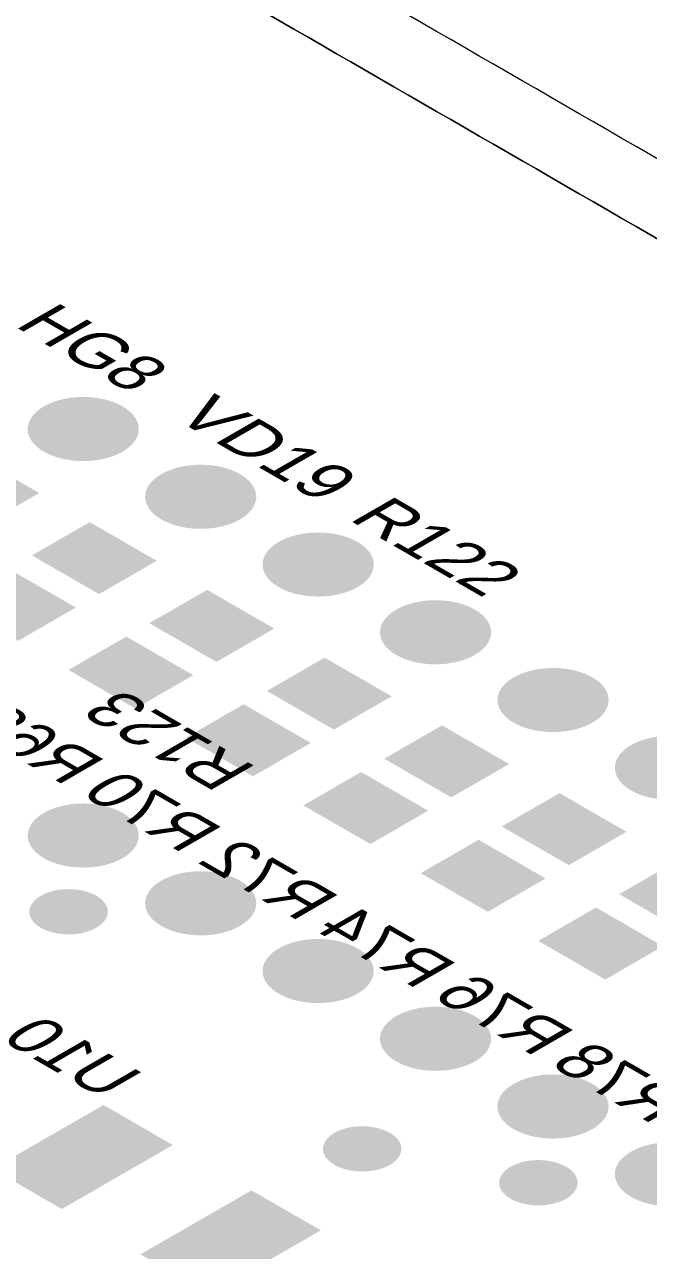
# Model space of a CAD drawing. Header units: millimetres. Extents: x -6 to 177, y -65 to 42.
# Drawn here: x 121.95 to 131.49, y -12.69 to 6.08 of the extents above; entities that cross this region are included whole.
import ezdxf

# ---------------------------------------------------------------- set-up
doc = ezdxf.new("R2010")
doc.units = ezdxf.units.MM
for name, color, linetype, true_color in [('Bottom Layer- Bottom', 7, 'Continuous', 0xffffff), ('Bottom Overlay- Bot Silk', 7, 'Continuous', 0xffffff), ('Bottom Paste- Bot Paste', 7, 'Continuous', 0xffffff), ('Bottom Solder- Bot Mask', 7, 'Continuous', 0xffffff), ('Multi-Layer', 7, 'Continuous', 0xffffff), ('Pad Holes', 7, 'Continuous', 0xffffff), ('Top Layer- Top', 7, 'Continuous', 0xffffff), ('Top Overlay- Top Silk', 7, 'Continuous', 0xffffff), ('Top Paste- Top Paste', 7, 'Continuous', 0xffffff), ('Top Solder- Top Mask', 7, 'Continuous', 0xffffff), ('Via Holes', 7, 'Continuous', 0xffffff)]:
    doc.layers.add(name, color=color, linetype=linetype, true_color=true_color)
doc.styles.add('Arial', font='')
doc.styles.get('Arial').set_extended_font_data('Arial')

# ---------------------------------------------------------------- blocks, each defined once
blk = doc.blocks.new('RES_0805_2012_B_124')
at = {"layer": 'Bottom Layer- Bottom', "linetype": 'Continuous', "lineweight": 18}
for points in [[(124.886, -3.64), (123.931, -3.088), (124.744, -2.619), (125.699, -3.17)], [(123.648, -4.354), (122.694, -3.803), (123.507, -3.333), (124.461, -3.884)]]:
    blk.add_hatch(color=7, dxfattribs=at).paths.add_polyline_path(points, flags=0)
at = {"layer": 'Bottom Paste- Bot Paste', "linetype": 'Continuous', "lineweight": 18}
for points in [[(124.886, -3.64), (123.931, -3.088), (124.744, -2.619), (125.699, -3.17)], [(123.648, -4.354), (122.694, -3.803), (123.507, -3.333), (124.461, -3.884)]]:
    blk.add_hatch(color=7, dxfattribs=at).paths.add_polyline_path(points, flags=0)
at = {"layer": 'Bottom Solder- Bot Mask', "linetype": 'Continuous', "lineweight": 18}
for points in [[(124.886, -3.68), (123.86, -3.088), (124.744, -2.578), (125.77, -3.17)], [(123.648, -4.395), (122.623, -3.803), (123.507, -3.293), (124.532, -3.884)]]:
    blk.add_hatch(color=7, dxfattribs=at).paths.add_polyline_path(points, flags=0)
blk = doc.blocks.new('RES_0805_2012_B_123')
at = {"layer": 'Bottom Layer- Bottom', "linetype": 'Continuous', "lineweight": 18}
for points in [[(123.09, -2.603), (122.135, -2.051), (122.948, -1.582), (123.903, -2.133)], [(121.852, -3.317), (120.898, -2.766), (121.711, -2.296), (122.665, -2.848)]]:
    blk.add_hatch(color=7, dxfattribs=at).paths.add_polyline_path(points, flags=0)
at = {"layer": 'Bottom Paste- Bot Paste', "linetype": 'Continuous', "lineweight": 18}
for points in [[(123.09, -2.603), (122.135, -2.051), (122.948, -1.582), (123.903, -2.133)], [(121.852, -3.317), (120.898, -2.766), (121.711, -2.296), (122.665, -2.848)]]:
    blk.add_hatch(color=7, dxfattribs=at).paths.add_polyline_path(points, flags=0)
at = {"layer": 'Bottom Solder- Bot Mask', "linetype": 'Continuous', "lineweight": 18}
for points in [[(123.09, -2.643), (122.064, -2.051), (122.948, -1.541), (123.973, -2.133)], [(121.852, -3.358), (120.827, -2.766), (121.711, -2.256), (122.736, -2.848)]]:
    blk.add_hatch(color=7, dxfattribs=at).paths.add_polyline_path(points, flags=0)
blk = doc.blocks.new('RES_0805_2012_B_273')
at = {"layer": 'Bottom Layer- Bottom', "linetype": 'Continuous', "lineweight": 18}
for points in [[(121.294, -1.566), (120.339, -1.014), (121.152, -0.545), (122.107, -1.096)], [(120.056, -2.28), (119.102, -1.729), (119.915, -1.259), (120.869, -1.811)]]:
    blk.add_hatch(color=7, dxfattribs=at).paths.add_polyline_path(points, flags=0)
at = {"layer": 'Bottom Paste- Bot Paste', "linetype": 'Continuous', "lineweight": 18}
for points in [[(121.294, -1.566), (120.339, -1.014), (121.152, -0.545), (122.107, -1.096)], [(120.056, -2.28), (119.102, -1.729), (119.915, -1.259), (120.869, -1.811)]]:
    blk.add_hatch(color=7, dxfattribs=at).paths.add_polyline_path(points, flags=0)
at = {"layer": 'Bottom Solder- Bot Mask', "linetype": 'Continuous', "lineweight": 18}
for points in [[(121.294, -1.606), (120.268, -1.014), (121.152, -0.504), (122.177, -1.096)], [(120.056, -2.321), (119.031, -1.729), (119.915, -1.219), (120.94, -1.811)]]:
    blk.add_hatch(color=7, dxfattribs=at).paths.add_polyline_path(points, flags=0)
blk = doc.blocks.new('RES_0805_2012_B_267')
at = {"layer": 'Bottom Layer- Bottom', "linetype": 'Continuous', "lineweight": 18}
for points in [[(126.682, -4.676), (125.727, -4.125), (126.54, -3.656), (127.495, -4.207)], [(125.444, -5.391), (124.49, -4.84), (125.303, -4.37), (126.257, -4.921)]]:
    blk.add_hatch(color=7, dxfattribs=at).paths.add_polyline_path(points, flags=0)
at = {"layer": 'Bottom Paste- Bot Paste', "linetype": 'Continuous', "lineweight": 18}
for points in [[(126.682, -4.676), (125.727, -4.125), (126.54, -3.656), (127.495, -4.207)], [(125.444, -5.391), (124.49, -4.84), (125.303, -4.37), (126.257, -4.921)]]:
    blk.add_hatch(color=7, dxfattribs=at).paths.add_polyline_path(points, flags=0)
at = {"layer": 'Bottom Solder- Bot Mask', "linetype": 'Continuous', "lineweight": 18}
for points in [[(126.682, -4.717), (125.656, -4.125), (126.54, -3.615), (127.566, -4.207)], [(125.444, -5.432), (124.419, -4.84), (125.303, -4.329), (126.328, -4.921)]]:
    blk.add_hatch(color=7, dxfattribs=at).paths.add_polyline_path(points, flags=0)
blk = doc.blocks.new('RES_0805_2012_B_264')
at = {"layer": 'Bottom Layer- Bottom', "linetype": 'Continuous', "lineweight": 18}
for points in [[(132.07, -7.787), (131.115, -7.236), (131.928, -6.767), (132.883, -7.318)], [(130.832, -8.502), (129.878, -7.951), (130.691, -7.481), (131.646, -8.032)]]:
    blk.add_hatch(color=7, dxfattribs=at).paths.add_polyline_path(points, flags=0)
at = {"layer": 'Bottom Paste- Bot Paste', "linetype": 'Continuous', "lineweight": 18}
for points in [[(132.07, -7.787), (131.115, -7.236), (131.928, -6.767), (132.883, -7.318)], [(130.832, -8.502), (129.878, -7.951), (130.691, -7.481), (131.646, -8.032)]]:
    blk.add_hatch(color=7, dxfattribs=at).paths.add_polyline_path(points, flags=0)
at = {"layer": 'Bottom Solder- Bot Mask', "linetype": 'Continuous', "lineweight": 18}
for points in [[(132.07, -7.828), (131.045, -7.236), (131.928, -6.726), (132.954, -7.318)], [(130.832, -8.543), (129.807, -7.951), (130.691, -7.44), (131.716, -8.032)]]:
    blk.add_hatch(color=7, dxfattribs=at).paths.add_polyline_path(points, flags=0)
blk = doc.blocks.new('LED3528_223')
at = {"layer": 'Top Layer- Top', "linetype": 'Continuous', "lineweight": 18}
for points in [[(124.149, -11.075), (122.522, -12.014), (121.532, -11.442), (123.159, -10.503)], [(123.795, -12.749), (125.421, -11.81), (126.411, -12.381), (124.785, -13.32)]]:
    blk.add_hatch(color=7, dxfattribs=at).paths.add_polyline_path(points, flags=0)
at = {"layer": 'Top Paste- Top Paste', "linetype": 'Continuous', "lineweight": 18}
for points in [[(124.149, -11.075), (122.522, -12.014), (121.532, -11.442), (123.159, -10.503)], [(123.795, -12.749), (125.421, -11.81), (126.411, -12.381), (124.785, -13.32)]]:
    blk.add_hatch(color=7, dxfattribs=at).paths.add_polyline_path(points, flags=0)
at = {"layer": 'Top Solder- Top Mask', "linetype": 'Continuous', "lineweight": 18}
for points in [[(124.219, -11.075), (122.522, -12.055), (121.461, -11.442), (123.159, -10.462)], [(123.724, -12.749), (125.421, -11.769), (126.482, -12.381), (124.785, -13.361)]]:
    blk.add_hatch(color=7, dxfattribs=at).paths.add_polyline_path(points, flags=0)
blk = doc.blocks.new('RES_0805_2012_B_101')
at = {"layer": 'Bottom Layer- Bottom', "linetype": 'Continuous', "lineweight": 18}
for points in [[(130.274, -6.75), (129.319, -6.199), (130.132, -5.73), (131.087, -6.281)], [(129.036, -7.465), (128.082, -6.914), (128.895, -6.444), (129.85, -6.995)]]:
    blk.add_hatch(color=7, dxfattribs=at).paths.add_polyline_path(points, flags=0)
at = {"layer": 'Bottom Paste- Bot Paste', "linetype": 'Continuous', "lineweight": 18}
for points in [[(130.274, -6.75), (129.319, -6.199), (130.132, -5.73), (131.087, -6.281)], [(129.036, -7.465), (128.082, -6.914), (128.895, -6.444), (129.85, -6.995)]]:
    blk.add_hatch(color=7, dxfattribs=at).paths.add_polyline_path(points, flags=0)
at = {"layer": 'Bottom Solder- Bot Mask', "linetype": 'Continuous', "lineweight": 18}
for points in [[(130.274, -6.791), (129.249, -6.199), (130.132, -5.689), (131.158, -6.281)], [(129.036, -7.506), (128.011, -6.914), (128.895, -6.403), (129.92, -6.995)]]:
    blk.add_hatch(color=7, dxfattribs=at).paths.add_polyline_path(points, flags=0)
blk = doc.blocks.new('RES_0805_2012_B_97')
at = {"layer": 'Bottom Layer- Bottom', "linetype": 'Continuous', "lineweight": 18}
for points in [[(128.478, -5.713), (127.523, -5.162), (128.336, -4.693), (129.291, -5.244)], [(127.24, -6.428), (126.286, -5.877), (127.099, -5.407), (128.054, -5.958)]]:
    blk.add_hatch(color=7, dxfattribs=at).paths.add_polyline_path(points, flags=0)
at = {"layer": 'Bottom Paste- Bot Paste', "linetype": 'Continuous', "lineweight": 18}
for points in [[(128.478, -5.713), (127.523, -5.162), (128.336, -4.693), (129.291, -5.244)], [(127.24, -6.428), (126.286, -5.877), (127.099, -5.407), (128.054, -5.958)]]:
    blk.add_hatch(color=7, dxfattribs=at).paths.add_polyline_path(points, flags=0)
at = {"layer": 'Bottom Solder- Bot Mask', "linetype": 'Continuous', "lineweight": 18}
for points in [[(128.478, -5.754), (127.452, -5.162), (128.336, -4.652), (129.362, -5.244)], [(127.24, -6.469), (126.215, -5.877), (127.099, -5.366), (128.124, -5.958)]]:
    blk.add_hatch(color=7, dxfattribs=at).paths.add_polyline_path(points, flags=0)
blk = doc.blocks.new('DC_10_17')
at = {"layer": 'Bottom Layer- Bottom', "linetype": 'Continuous', "lineweight": 18}
h = blk.add_hatch(color=7, dxfattribs=at)
edge = h.paths.add_edge_path(flags=0)
edge.add_ellipse((122.849, -0.116), major_axis=(-0.8, 0), ratio=0.57735, start_angle=0, end_angle=360)
h = blk.add_hatch(color=7, dxfattribs=at)
edge = h.paths.add_edge_path(flags=0)
edge.add_ellipse((124.645, -1.153), major_axis=(-0.8, 0), ratio=0.57735, start_angle=0, end_angle=360)
h = blk.add_hatch(color=7, dxfattribs=at)
edge = h.paths.add_edge_path(flags=0)
edge.add_ellipse((126.441, -2.19), major_axis=(-0.8, 0), ratio=0.57735, start_angle=0, end_angle=360)
h = blk.add_hatch(color=7, dxfattribs=at)
edge = h.paths.add_edge_path(flags=0)
edge.add_ellipse((128.237, -3.227), major_axis=(-0.8, 0), ratio=0.57735, start_angle=0, end_angle=360)
h = blk.add_hatch(color=7, dxfattribs=at)
edge = h.paths.add_edge_path(flags=0)
edge.add_ellipse((130.033, -4.264), major_axis=(-0.8, 0), ratio=0.57735, start_angle=0, end_angle=360)
h = blk.add_hatch(color=7, dxfattribs=at)
edge = h.paths.add_edge_path(flags=0)
edge.add_ellipse((131.829, -5.301), major_axis=(-0.8, 0), ratio=0.57735, start_angle=0, end_angle=360)
h = blk.add_hatch(color=7, dxfattribs=at)
edge = h.paths.add_edge_path(flags=0)
edge.add_ellipse((122.849, -6.338), major_axis=(-0.8, 0), ratio=0.57735, start_angle=0, end_angle=360)
h = blk.add_hatch(color=7, dxfattribs=at)
edge = h.paths.add_edge_path(flags=0)
edge.add_ellipse((124.645, -7.375), major_axis=(-0.8, 0), ratio=0.57735, start_angle=0, end_angle=360)
h = blk.add_hatch(color=7, dxfattribs=at)
edge = h.paths.add_edge_path(flags=0)
edge.add_ellipse((126.441, -8.412), major_axis=(-0.8, 0), ratio=0.57735, start_angle=0, end_angle=360)
h = blk.add_hatch(color=7, dxfattribs=at)
edge = h.paths.add_edge_path(flags=0)
edge.add_ellipse((128.237, -9.449), major_axis=(-0.8, 0), ratio=0.57735, start_angle=0, end_angle=360)
h = blk.add_hatch(color=7, dxfattribs=at)
edge = h.paths.add_edge_path(flags=0)
edge.add_ellipse((130.033, -10.486), major_axis=(-0.8, 0), ratio=0.57735, start_angle=0, end_angle=360)
h = blk.add_hatch(color=7, dxfattribs=at)
edge = h.paths.add_edge_path(flags=0)
edge.add_ellipse((131.829, -11.523), major_axis=(-0.8, 0), ratio=0.57735, start_angle=0, end_angle=360)
at = {"layer": 'Bottom Solder- Bot Mask', "linetype": 'Continuous', "lineweight": 18}
h = blk.add_hatch(color=7, dxfattribs=at)
edge = h.paths.add_edge_path(flags=0)
edge.add_ellipse((122.849, -0.116), major_axis=(-0.85, 0), ratio=0.57735, start_angle=0, end_angle=360)
h = blk.add_hatch(color=7, dxfattribs=at)
edge = h.paths.add_edge_path(flags=0)
edge.add_ellipse((124.645, -1.153), major_axis=(-0.85, 0), ratio=0.57735, start_angle=0, end_angle=360)
h = blk.add_hatch(color=7, dxfattribs=at)
edge = h.paths.add_edge_path(flags=0)
edge.add_ellipse((126.441, -2.19), major_axis=(-0.85, 0), ratio=0.57735, start_angle=0, end_angle=360)
h = blk.add_hatch(color=7, dxfattribs=at)
edge = h.paths.add_edge_path(flags=0)
edge.add_ellipse((128.237, -3.227), major_axis=(-0.85, 0), ratio=0.57735, start_angle=0, end_angle=360)
h = blk.add_hatch(color=7, dxfattribs=at)
edge = h.paths.add_edge_path(flags=0)
edge.add_ellipse((130.033, -4.264), major_axis=(-0.85, 0), ratio=0.57735, start_angle=0, end_angle=360)
h = blk.add_hatch(color=7, dxfattribs=at)
edge = h.paths.add_edge_path(flags=0)
edge.add_ellipse((131.829, -5.301), major_axis=(-0.85, 0), ratio=0.57735, start_angle=0, end_angle=360)
h = blk.add_hatch(color=7, dxfattribs=at)
edge = h.paths.add_edge_path(flags=0)
edge.add_ellipse((122.849, -6.338), major_axis=(-0.85, 0), ratio=0.57735, start_angle=0, end_angle=360)
h = blk.add_hatch(color=7, dxfattribs=at)
edge = h.paths.add_edge_path(flags=0)
edge.add_ellipse((124.645, -7.375), major_axis=(-0.85, 0), ratio=0.57735, start_angle=0, end_angle=360)
h = blk.add_hatch(color=7, dxfattribs=at)
edge = h.paths.add_edge_path(flags=0)
edge.add_ellipse((126.441, -8.412), major_axis=(-0.85, 0), ratio=0.57735, start_angle=0, end_angle=360)
h = blk.add_hatch(color=7, dxfattribs=at)
edge = h.paths.add_edge_path(flags=0)
edge.add_ellipse((128.237, -9.449), major_axis=(-0.85, 0), ratio=0.57735, start_angle=0, end_angle=360)
h = blk.add_hatch(color=7, dxfattribs=at)
edge = h.paths.add_edge_path(flags=0)
edge.add_ellipse((130.033, -10.486), major_axis=(-0.85, 0), ratio=0.57735, start_angle=0, end_angle=360)
h = blk.add_hatch(color=7, dxfattribs=at)
edge = h.paths.add_edge_path(flags=0)
edge.add_ellipse((131.829, -11.523), major_axis=(-0.85, 0), ratio=0.57735, start_angle=0, end_angle=360)
at = {"layer": 'Multi-Layer', "linetype": 'Continuous', "lineweight": 18}
h = blk.add_hatch(color=9, dxfattribs=at)
edge = h.paths.add_edge_path(flags=0)
edge.add_ellipse((122.849, -0.116), major_axis=(-0.8, 0), ratio=0.57735, start_angle=0, end_angle=360)
h = blk.add_hatch(color=9, dxfattribs=at)
edge = h.paths.add_edge_path(flags=0)
edge.add_ellipse((124.645, -1.153), major_axis=(-0.8, 0), ratio=0.57735, start_angle=0, end_angle=360)
h = blk.add_hatch(color=9, dxfattribs=at)
edge = h.paths.add_edge_path(flags=0)
edge.add_ellipse((126.441, -2.19), major_axis=(-0.8, 0), ratio=0.57735, start_angle=0, end_angle=360)
h = blk.add_hatch(color=9, dxfattribs=at)
edge = h.paths.add_edge_path(flags=0)
edge.add_ellipse((128.237, -3.227), major_axis=(-0.8, 0), ratio=0.57735, start_angle=0, end_angle=360)
h = blk.add_hatch(color=9, dxfattribs=at)
edge = h.paths.add_edge_path(flags=0)
edge.add_ellipse((130.033, -4.264), major_axis=(-0.8, 0), ratio=0.57735, start_angle=0, end_angle=360)
h = blk.add_hatch(color=9, dxfattribs=at)
edge = h.paths.add_edge_path(flags=0)
edge.add_ellipse((131.829, -5.301), major_axis=(-0.8, 0), ratio=0.57735, start_angle=0, end_angle=360)
h = blk.add_hatch(color=9, dxfattribs=at)
edge = h.paths.add_edge_path(flags=0)
edge.add_ellipse((122.849, -6.338), major_axis=(-0.8, 0), ratio=0.57735, start_angle=0, end_angle=360)
h = blk.add_hatch(color=9, dxfattribs=at)
edge = h.paths.add_edge_path(flags=0)
edge.add_ellipse((124.645, -7.375), major_axis=(-0.8, 0), ratio=0.57735, start_angle=0, end_angle=360)
h = blk.add_hatch(color=9, dxfattribs=at)
edge = h.paths.add_edge_path(flags=0)
edge.add_ellipse((126.441, -8.412), major_axis=(-0.8, 0), ratio=0.57735, start_angle=0, end_angle=360)
h = blk.add_hatch(color=9, dxfattribs=at)
edge = h.paths.add_edge_path(flags=0)
edge.add_ellipse((128.237, -9.449), major_axis=(-0.8, 0), ratio=0.57735, start_angle=0, end_angle=360)
h = blk.add_hatch(color=9, dxfattribs=at)
edge = h.paths.add_edge_path(flags=0)
edge.add_ellipse((130.033, -10.486), major_axis=(-0.8, 0), ratio=0.57735, start_angle=0, end_angle=360)
h = blk.add_hatch(color=9, dxfattribs=at)
edge = h.paths.add_edge_path(flags=0)
edge.add_ellipse((131.829, -11.523), major_axis=(-0.8, 0), ratio=0.57735, start_angle=0, end_angle=360)
at = {"layer": 'Pad Holes', "linetype": 'Continuous', "lineweight": 18}
h = blk.add_hatch(color=7, dxfattribs=at)
edge = h.paths.add_edge_path(flags=0)
edge.add_ellipse((122.849, -0.116), major_axis=(-0.4, 0), ratio=0.57735, start_angle=0, end_angle=360)
h = blk.add_hatch(color=7, dxfattribs=at)
edge = h.paths.add_edge_path(flags=0)
edge.add_ellipse((124.645, -1.153), major_axis=(-0.4, 0), ratio=0.57735, start_angle=0, end_angle=360)
h = blk.add_hatch(color=7, dxfattribs=at)
edge = h.paths.add_edge_path(flags=0)
edge.add_ellipse((126.441, -2.19), major_axis=(-0.4, 0), ratio=0.57735, start_angle=0, end_angle=360)
h = blk.add_hatch(color=7, dxfattribs=at)
edge = h.paths.add_edge_path(flags=0)
edge.add_ellipse((128.237, -3.227), major_axis=(-0.4, 0), ratio=0.57735, start_angle=0, end_angle=360)
h = blk.add_hatch(color=7, dxfattribs=at)
edge = h.paths.add_edge_path(flags=0)
edge.add_ellipse((130.033, -4.264), major_axis=(-0.4, 0), ratio=0.57735, start_angle=0, end_angle=360)
h = blk.add_hatch(color=7, dxfattribs=at)
edge = h.paths.add_edge_path(flags=0)
edge.add_ellipse((131.829, -5.301), major_axis=(-0.4, 0), ratio=0.57735, start_angle=0, end_angle=360)
h = blk.add_hatch(color=7, dxfattribs=at)
edge = h.paths.add_edge_path(flags=0)
edge.add_ellipse((122.849, -6.338), major_axis=(-0.4, 0), ratio=0.57735, start_angle=0, end_angle=360)
h = blk.add_hatch(color=7, dxfattribs=at)
edge = h.paths.add_edge_path(flags=0)
edge.add_ellipse((124.645, -7.375), major_axis=(-0.4, 0), ratio=0.57735, start_angle=0, end_angle=360)
h = blk.add_hatch(color=7, dxfattribs=at)
edge = h.paths.add_edge_path(flags=0)
edge.add_ellipse((126.441, -8.412), major_axis=(-0.4, 0), ratio=0.57735, start_angle=0, end_angle=360)
h = blk.add_hatch(color=7, dxfattribs=at)
edge = h.paths.add_edge_path(flags=0)
edge.add_ellipse((128.237, -9.449), major_axis=(-0.4, 0), ratio=0.57735, start_angle=0, end_angle=360)
h = blk.add_hatch(color=7, dxfattribs=at)
edge = h.paths.add_edge_path(flags=0)
edge.add_ellipse((130.033, -10.486), major_axis=(-0.4, 0), ratio=0.57735, start_angle=0, end_angle=360)
h = blk.add_hatch(color=7, dxfattribs=at)
edge = h.paths.add_edge_path(flags=0)
edge.add_ellipse((131.829, -11.523), major_axis=(-0.4, 0), ratio=0.57735, start_angle=0, end_angle=360)
at = {"layer": 'Top Layer- Top', "linetype": 'Continuous', "lineweight": 18}
h = blk.add_hatch(color=7, dxfattribs=at)
edge = h.paths.add_edge_path(flags=0)
edge.add_ellipse((122.849, -0.116), major_axis=(-0.8, 0), ratio=0.57735, start_angle=0, end_angle=360)
h = blk.add_hatch(color=7, dxfattribs=at)
edge = h.paths.add_edge_path(flags=0)
edge.add_ellipse((124.645, -1.153), major_axis=(-0.8, 0), ratio=0.57735, start_angle=0, end_angle=360)
h = blk.add_hatch(color=7, dxfattribs=at)
edge = h.paths.add_edge_path(flags=0)
edge.add_ellipse((126.441, -2.19), major_axis=(-0.8, 0), ratio=0.57735, start_angle=0, end_angle=360)
h = blk.add_hatch(color=7, dxfattribs=at)
edge = h.paths.add_edge_path(flags=0)
edge.add_ellipse((128.237, -3.227), major_axis=(-0.8, 0), ratio=0.57735, start_angle=0, end_angle=360)
h = blk.add_hatch(color=7, dxfattribs=at)
edge = h.paths.add_edge_path(flags=0)
edge.add_ellipse((130.033, -4.264), major_axis=(-0.8, 0), ratio=0.57735, start_angle=0, end_angle=360)
h = blk.add_hatch(color=7, dxfattribs=at)
edge = h.paths.add_edge_path(flags=0)
edge.add_ellipse((131.829, -5.301), major_axis=(-0.8, 0), ratio=0.57735, start_angle=0, end_angle=360)
h = blk.add_hatch(color=7, dxfattribs=at)
edge = h.paths.add_edge_path(flags=0)
edge.add_ellipse((122.849, -6.338), major_axis=(-0.8, 0), ratio=0.57735, start_angle=0, end_angle=360)
h = blk.add_hatch(color=7, dxfattribs=at)
edge = h.paths.add_edge_path(flags=0)
edge.add_ellipse((124.645, -7.375), major_axis=(-0.8, 0), ratio=0.57735, start_angle=0, end_angle=360)
h = blk.add_hatch(color=7, dxfattribs=at)
edge = h.paths.add_edge_path(flags=0)
edge.add_ellipse((126.441, -8.412), major_axis=(-0.8, 0), ratio=0.57735, start_angle=0, end_angle=360)
h = blk.add_hatch(color=7, dxfattribs=at)
edge = h.paths.add_edge_path(flags=0)
edge.add_ellipse((128.237, -9.449), major_axis=(-0.8, 0), ratio=0.57735, start_angle=0, end_angle=360)
h = blk.add_hatch(color=7, dxfattribs=at)
edge = h.paths.add_edge_path(flags=0)
edge.add_ellipse((130.033, -10.486), major_axis=(-0.8, 0), ratio=0.57735, start_angle=0, end_angle=360)
h = blk.add_hatch(color=7, dxfattribs=at)
edge = h.paths.add_edge_path(flags=0)
edge.add_ellipse((131.829, -11.523), major_axis=(-0.8, 0), ratio=0.57735, start_angle=0, end_angle=360)
at = {"layer": 'Top Solder- Top Mask', "linetype": 'Continuous', "lineweight": 18}
h = blk.add_hatch(color=7, dxfattribs=at)
edge = h.paths.add_edge_path(flags=0)
edge.add_ellipse((122.849, -0.116), major_axis=(-0.85, 0), ratio=0.57735, start_angle=0, end_angle=360)
h = blk.add_hatch(color=7, dxfattribs=at)
edge = h.paths.add_edge_path(flags=0)
edge.add_ellipse((124.645, -1.153), major_axis=(-0.85, 0), ratio=0.57735, start_angle=0, end_angle=360)
h = blk.add_hatch(color=7, dxfattribs=at)
edge = h.paths.add_edge_path(flags=0)
edge.add_ellipse((126.441, -2.19), major_axis=(-0.85, 0), ratio=0.57735, start_angle=0, end_angle=360)
h = blk.add_hatch(color=7, dxfattribs=at)
edge = h.paths.add_edge_path(flags=0)
edge.add_ellipse((128.237, -3.227), major_axis=(-0.85, 0), ratio=0.57735, start_angle=0, end_angle=360)
h = blk.add_hatch(color=7, dxfattribs=at)
edge = h.paths.add_edge_path(flags=0)
edge.add_ellipse((130.033, -4.264), major_axis=(-0.85, 0), ratio=0.57735, start_angle=0, end_angle=360)
h = blk.add_hatch(color=7, dxfattribs=at)
edge = h.paths.add_edge_path(flags=0)
edge.add_ellipse((131.829, -5.301), major_axis=(-0.85, 0), ratio=0.57735, start_angle=0, end_angle=360)
h = blk.add_hatch(color=7, dxfattribs=at)
edge = h.paths.add_edge_path(flags=0)
edge.add_ellipse((122.849, -6.338), major_axis=(-0.85, 0), ratio=0.57735, start_angle=0, end_angle=360)
h = blk.add_hatch(color=7, dxfattribs=at)
edge = h.paths.add_edge_path(flags=0)
edge.add_ellipse((124.645, -7.375), major_axis=(-0.85, 0), ratio=0.57735, start_angle=0, end_angle=360)
h = blk.add_hatch(color=7, dxfattribs=at)
edge = h.paths.add_edge_path(flags=0)
edge.add_ellipse((126.441, -8.412), major_axis=(-0.85, 0), ratio=0.57735, start_angle=0, end_angle=360)
h = blk.add_hatch(color=7, dxfattribs=at)
edge = h.paths.add_edge_path(flags=0)
edge.add_ellipse((128.237, -9.449), major_axis=(-0.85, 0), ratio=0.57735, start_angle=0, end_angle=360)
h = blk.add_hatch(color=7, dxfattribs=at)
edge = h.paths.add_edge_path(flags=0)
edge.add_ellipse((130.033, -10.486), major_axis=(-0.85, 0), ratio=0.57735, start_angle=0, end_angle=360)
h = blk.add_hatch(color=7, dxfattribs=at)
edge = h.paths.add_edge_path(flags=0)
edge.add_ellipse((131.829, -11.523), major_axis=(-0.85, 0), ratio=0.57735, start_angle=0, end_angle=360)

msp = doc.modelspace()

# ---------------------------------------------------------------- hatches: boundary and pattern name
at = {"layer": 'Bottom Layer- Bottom', "linetype": 'Continuous', "lineweight": 18}
h = msp.add_hatch(color=7, dxfattribs=at)
edge = h.paths.add_edge_path(flags=0)
edge.add_ellipse((122.625, -7.505), major_axis=(-0.55, 0), ratio=0.57735, start_angle=0, end_angle=360)
h = msp.add_hatch(color=7, dxfattribs=at)
edge = h.paths.add_edge_path(flags=0)
edge.add_ellipse((127.115, -11.134), major_axis=(-0.55, 0), ratio=0.57735, start_angle=0, end_angle=360)
h = msp.add_hatch(color=7, dxfattribs=at)
edge = h.paths.add_edge_path(flags=0)
edge.add_ellipse((129.809, -11.652), major_axis=(-0.55, 0), ratio=0.57735, start_angle=0, end_angle=360)
at = {"layer": 'Bottom Solder- Bot Mask', "linetype": 'Continuous', "lineweight": 18}
h = msp.add_hatch(color=7, dxfattribs=at)
edge = h.paths.add_edge_path(flags=0)
edge.add_ellipse((122.625, -7.505), major_axis=(-0.6, 0), ratio=0.57735, start_angle=0, end_angle=360)
h = msp.add_hatch(color=7, dxfattribs=at)
edge = h.paths.add_edge_path(flags=0)
edge.add_ellipse((127.115, -11.134), major_axis=(-0.6, 0), ratio=0.57735, start_angle=0, end_angle=360)
h = msp.add_hatch(color=7, dxfattribs=at)
edge = h.paths.add_edge_path(flags=0)
edge.add_ellipse((129.809, -11.652), major_axis=(-0.6, 0), ratio=0.57735, start_angle=0, end_angle=360)
at = {"layer": 'Top Layer- Top', "linetype": 'Continuous', "lineweight": 18}
h = msp.add_hatch(color=7, dxfattribs=at)
edge = h.paths.add_edge_path(flags=0)
edge.add_ellipse((122.625, -7.505), major_axis=(-0.55, 0), ratio=0.57735, start_angle=0, end_angle=360)
h = msp.add_hatch(color=7, dxfattribs=at)
edge = h.paths.add_edge_path(flags=0)
edge.add_ellipse((127.115, -11.134), major_axis=(-0.55, 0), ratio=0.57735, start_angle=0, end_angle=360)
h = msp.add_hatch(color=7, dxfattribs=at)
edge = h.paths.add_edge_path(flags=0)
edge.add_ellipse((129.809, -11.652), major_axis=(-0.55, 0), ratio=0.57735, start_angle=0, end_angle=360)
at = {"layer": 'Top Solder- Top Mask', "linetype": 'Continuous', "lineweight": 18}
h = msp.add_hatch(color=7, dxfattribs=at)
edge = h.paths.add_edge_path(flags=0)
edge.add_ellipse((122.625, -7.505), major_axis=(-0.6, 0), ratio=0.57735, start_angle=0, end_angle=360)
h = msp.add_hatch(color=7, dxfattribs=at)
edge = h.paths.add_edge_path(flags=0)
edge.add_ellipse((127.115, -11.134), major_axis=(-0.6, 0), ratio=0.57735, start_angle=0, end_angle=360)
h = msp.add_hatch(color=7, dxfattribs=at)
edge = h.paths.add_edge_path(flags=0)
edge.add_ellipse((129.809, -11.652), major_axis=(-0.6, 0), ratio=0.57735, start_angle=0, end_angle=360)
at = {"layer": 'Via Holes', "linetype": 'Continuous', "lineweight": 18}
h = msp.add_hatch(color=7, dxfattribs=at)
edge = h.paths.add_edge_path(flags=0)
edge.add_ellipse((122.625, -7.505), major_axis=(-0.3, 0), ratio=0.57735, start_angle=0, end_angle=360)
h = msp.add_hatch(color=7, dxfattribs=at)
edge = h.paths.add_edge_path(flags=0)
edge.add_ellipse((127.115, -11.134), major_axis=(-0.3, 0), ratio=0.57735, start_angle=0, end_angle=360)
h = msp.add_hatch(color=7, dxfattribs=at)
edge = h.paths.add_edge_path(flags=0)
edge.add_ellipse((129.809, -11.652), major_axis=(-0.3, 0), ratio=0.57735, start_angle=0, end_angle=360)

# ---------------------------------------------------------------- linework, layer by layer
at = {"color": 252, "linetype": 'Continuous', "lineweight": 13}
for points in [[(177.13, -22.25), (65.407, 42.254)], [(177.13, -23.474), (65.407, 41.029)]]:
    msp.add_open_spline(points, degree=1, dxfattribs=at)
at = {"color": 163, "linetype": 'Continuous', "lineweight": 18}
msp.add_open_spline([(65.407, 41.029), (177.13, -23.474)], degree=1, dxfattribs=at)

# ---------------------------------------------------------------- block references
for name in ['DC_10_17', 'RES_0805_2012_B_273', 'RES_0805_2012_B_123', 'RES_0805_2012_B_124', 'RES_0805_2012_B_267', 'RES_0805_2012_B_97', 'RES_0805_2012_B_101', 'RES_0805_2012_B_264', 'LED3528_223']:
    msp.add_blockref(name, (0, 0), dxfattribs=at)

# ---------------------------------------------------------------- texts
at = {"layer": 'Bottom Overlay- Bot Silk', "color": 44, "linetype": 'Continuous', "lineweight": 13, "extrusion": (0, -0.816497, -0.57735), "char_height": 0.912, "attachment_point": 7, "text_direction": (-0.707107, 0.408248, -0.57735), "line_spacing_factor": 1.047437, "style": 'Arial'}
for s, insert in [('\\fArial|b0|i0;\\W0.9701;R68', (122.57, -5.586, 0.104)), ('\\fArial|b0|i0;\\W0.9676;R70', (124.366, -6.623, 0.104)), ('\\fArial|b0|i0;\\W0.9648;R72', (126.162, -7.66, 0.104)), ('\\fArial|b0|i0;\\W0.9676;R74', (127.958, -8.697, 0.104)), ('\\fArial|b0|i0;\\W0.9692;R76', (129.754, -9.734, 0.104)), ('\\fArial|b0|i0;\\W0.9676;U10', (123.145, -10.377, 0.104)), ('\\fArial|b0|i0;\\W0.9701;R78', (131.55, -10.771, 0.104))]:
    msp.add_mtext(s, dxfattribs=dict(at, insert=insert))
at = {"layer": 'Top Overlay- Top Silk', "color": 2, "linetype": 'Continuous', "lineweight": 13, "extrusion": (0, 0.816497, 0.57735), "char_height": 0.912, "attachment_point": 7, "line_spacing_factor": 1.047437, "style": 'Arial'}
for s, insert, text_direction in [('\\fArial|b0|i0;\\W0.9728;HG8', (121.772, 1.459, 0.16), (0.707107, -0.408248, 0.57735)), ('\\fArial|b0|i0;\\W1.0087;VD19', (124.198, 0.059, 0.16), (0.707107, -0.408248, 0.57735)), ('\\fArial|b0|i0;\\W0.9729;R122', (126.892, -1.497, 0.16), (0.707107, -0.408248, 0.57735)), ('\\fArial|b0|i0;\\W0.9763;R123', (125.534, -5.301, -0.152), (-0.707107, 0.408248, -0.57735))]:
    msp.add_mtext(s, dxfattribs=dict(at, insert=insert, text_direction=text_direction))

doc.saveas('drawing.dxf')
